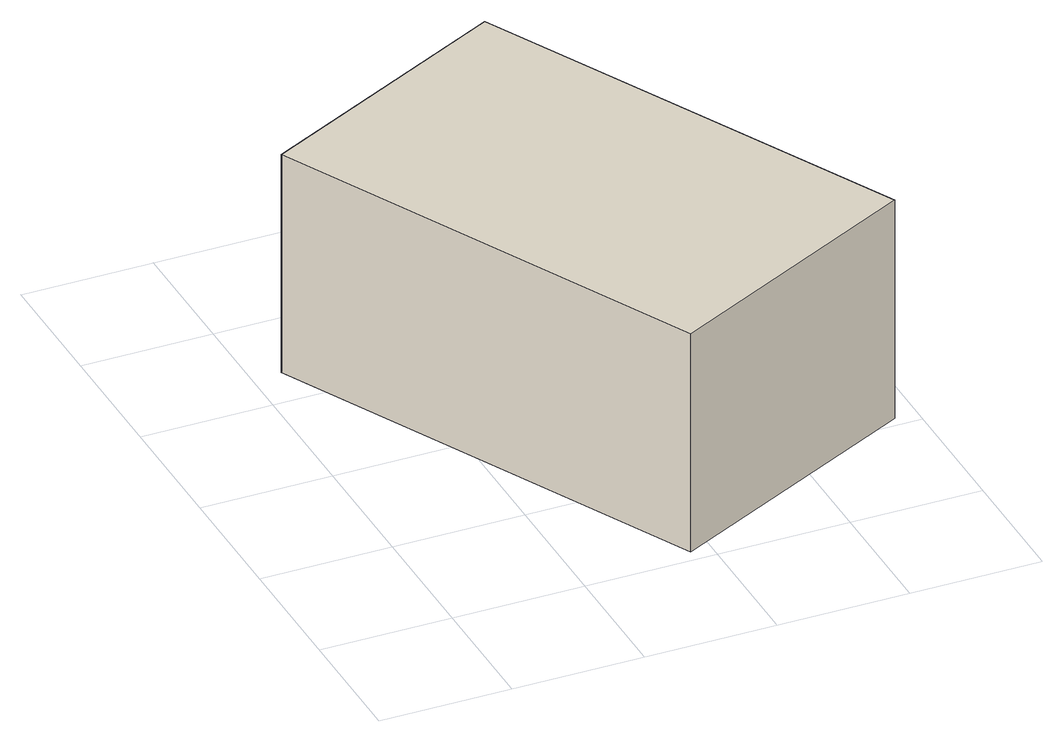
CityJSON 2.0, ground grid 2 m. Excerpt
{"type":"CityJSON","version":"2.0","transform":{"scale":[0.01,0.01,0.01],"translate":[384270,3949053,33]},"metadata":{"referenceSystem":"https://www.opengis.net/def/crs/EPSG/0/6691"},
"CityObjects":{
"building1":{"type":"Building","attributes":{"Height.highReference":"highestRoofEdge","Height.lowReference":"lowestGroundPoint","Height.status":"measured","measuredHeight":10.5,"class":"3001","usage":"461","storeysAboveGround":9999,"storeysBelowGround":9999,"BuildingIDAttribute.prefecture":"13","BuildingIDAttribute.city":"13103","BuildingDetailAttribute.buildingRoofEdgeArea":-9999,"BuildingDetailAttribute.fireproofStructureType":"1011","BuildingDetailAttribute.urbanPlanType":"21","BuildingDetailAttribute.areaClassificationType":"22","BuildingDetailAttribute.districtsAndZonesType":"5","BuildingDetailAttribute.landUseType":"214","BuildingDetailAttribute.detailedUsage":"0","BuildingDetailAttribute.specifiedBuildingCoverageRate":60,"BuildingDetailAttribute.specifiedFloorAreaRate":300,"BuildingDetailAttribute.surveyYear":"0001-01-01"},"geometry":[{"type":"Solid","lod":"1","boundaries":[[[[0,1,2,3]],[[2,4,5,3]],[[1,6,4,2]],[[0,7,6,1]],[[3,5,7,0]],[[4,6,7,5]]]]}]}
},
"vertices":[
[369,20,93],[45,671,93],[440,868,93],[766,218,93],[440,868,448],[766,218,448],[45,671,448],[369,20,448]
]}
